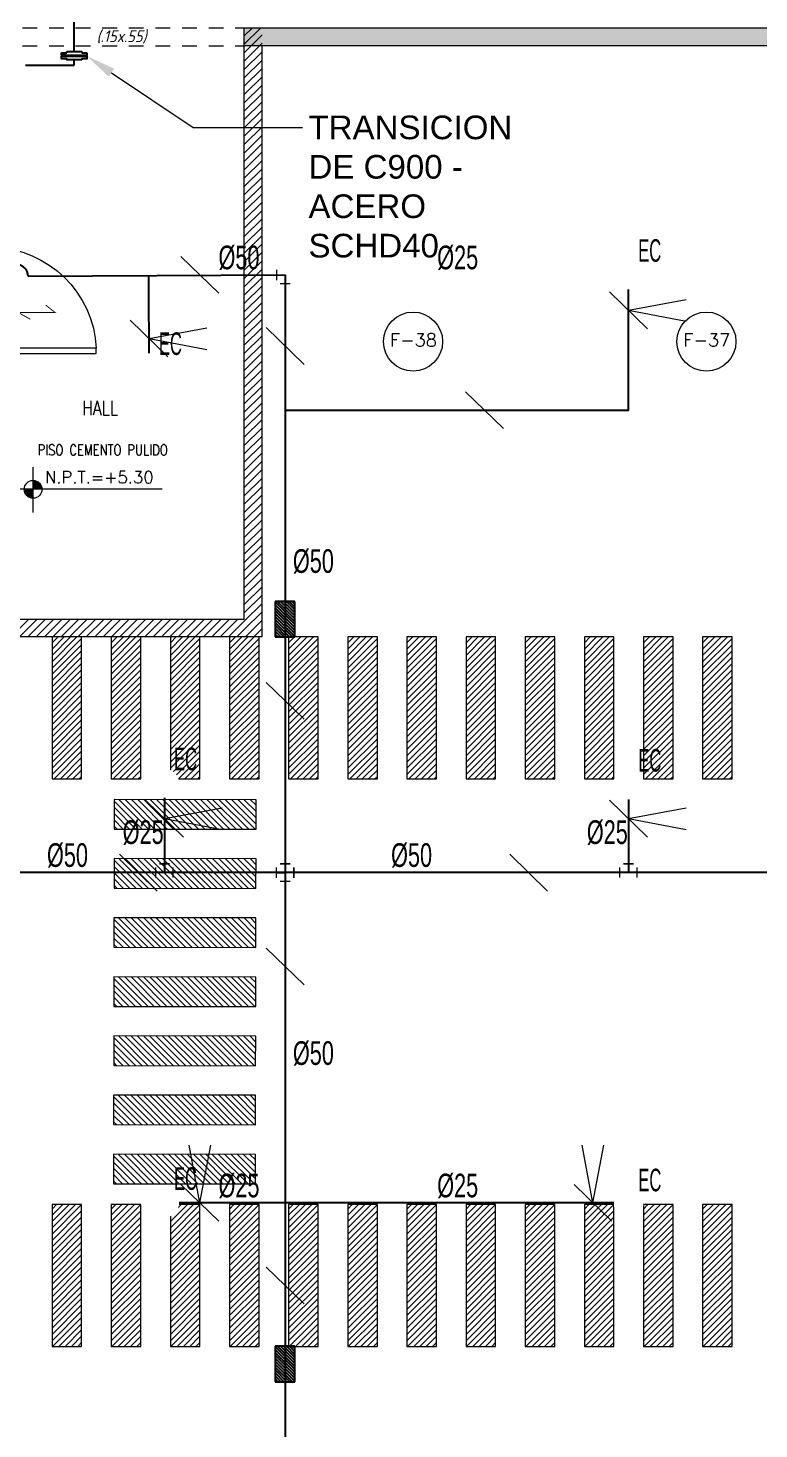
# Model space of a CAD drawing. Header units: millimetres. Extents: x 2085 to 2829, y 1352 to 1631.
# Drawn here: x 2164.44 to 2170.62, y 1447.39 to 1459.24 of the extents above; entities that cross this region are included whole.
import ezdxf
from ezdxf import colors
from ezdxf.entities.mleader import LeaderData, LeaderLine
from ezdxf.enums import TextEntityAlignment as Align
from ezdxf.math import Vec2, Vec3

# ---------------------------------------------------------------- set-up
doc = ezdxf.new("R2010")
doc.units = ezdxf.units.MM
doc.set_wipeout_variables(frame=1)
for name, pattern in [('DASHED2', [0.375, 0.25, -0.125]), ('HIDDEN', [0.375, 0.25, -0.125]), ('HIDDEN2', [0.1875, 0.125, -0.0625])]:
    doc.linetypes.add(name, pattern=pattern)
doc.layers.get('0').update_dxf_attribs({"color": 251, "lineweight": 9})
for name, color, linetype, lineweight in [('000 SOS 911 - ACCESORIOS ACI', 3, 'Continuous', 20), ('000 SOS 911 ACCESORIOS', 3, 'Continuous', 20), ('000 SOS 911 ROCIADORES', 5, 'Continuous', 25), ('000 SOS 911 SOPORTES ACI', 3, 'Continuous', 25), ('000 SOS 911 TEXTOS ACI', 7, 'Continuous', 9), ('000 SOS 911 TUB. ENTERRADA  ACI', 5, 'DASHED2', 25), ('000 SOS 911 TUBERIA ACI', 3, 'Continuous', 25), ('00_TEXTO_G3S', 7, 'Continuous', 9), ('A-ESTRUCTURA-HATCH', 251, 'Continuous', 13), ('A-ESTRUCTURA-PLACAS', 251, 'Continuous', 13), ('A-ESTRUCTURA-VIGAS', 251, 'HIDDEN2', 13), ('A-MUROS', 251, 'Continuous', 9), ('A-NIVELES-NPT', 251, 'Continuous', 9), ('A-NUMERO ESTAC', 251, 'Continuous', 13), ('A-PUERTAS', 251, 'Continuous', 9), ('A-TEXTO-ACABADO PISO', 251, 'Continuous', 13), ('A-TEXTO-AMBIENTES', 251, 'Continuous', 9), ('A-TEXTO-INDICACIONES', 251, 'Continuous', 13), ('CIRCULACION PEATONAL', 251, 'Continuous', 13), ('MURO CF 120', 251, 'Continuous', 13)]:
    doc.layers.add(name, color=color, linetype=linetype, lineweight=lineweight)
doc.layers.add('A_50_Vigas Chata', color=251, linetype='HIDDEN', lineweight=13, plot=False)
doc.styles.add('APPIA -TEXTOS-GENERALES', font='isocp.shx', dxfattribs={"oblique": 15})
doc.styles.add('PIPE', font='ARIALN.TTF', dxfattribs={"width": 0.8})
doc.styles.add('R80', font='romans.shx', dxfattribs={"width": 0.8, "oblique": 15, "height": 0.1})
doc.styles.add('ROMANS', font='romans.shx', dxfattribs={"width": 0.8})
doc.styles.get("Standard").update_dxf_attribs({"font": 'arial.ttf'})
pattern_1 = [(45, (2166.415836, 1454.087505), (-0.03535534, 0.03535534), [])]

# ---------------------------------------------------------------- blocks, each defined once
blk = doc.blocks.new('002')
at = {"layer": '000 SOS 911 ROCIADORES', "color": 5, "style": 'PIPE', "width": 0.641273}
blk.add_text('EC', height=0.14693, dxfattribs=at).set_placement((2884.5692, 1470.2615, 0), (2884.7191, 1470.2615, 0), align=Align.FIT)
blk.add_wipeout([(2884.6014, 1470.1768), (2884.6013, 1470.178), (2884.6013, 1470.1792), (2884.6013, 1470.1804), (2884.6012, 1470.1816), (2884.6012, 1470.1828), (2884.6011, 1470.184), (2884.601, 1470.1852), (2884.6009, 1470.1864), (2884.6007, 1470.1876), (2884.6006, 1470.1888), (2884.6004, 1470.19), (2884.6003, 1470.1911), (2884.6001, 1470.1923), (2884.5999, 1470.1935), (2884.5997, 1470.1947), (2884.5994, 1470.1959), (2884.5992, 1470.197), (2884.5989, 1470.1982), (2884.5987, 1470.1994), (2884.5984, 1470.2005), (2884.5981, 1470.2017), (2884.5977, 1470.2028), (2884.5974, 1470.204), (2884.5971, 1470.2051), (2884.5967, 1470.2063), (2884.5963, 1470.2074), (2884.5959, 1470.2085), (2884.5955, 1470.2097), (2884.5951, 1470.2108), (2884.5947, 1470.2119), (2884.5942, 1470.213), (2884.5938, 1470.2141), (2884.5933, 1470.2152), (2884.5928, 1470.2163), (2884.5923, 1470.2174), (2884.5918, 1470.2185), (2884.5912, 1470.2195), (2884.5907, 1470.2206), (2884.5901, 1470.2217), (2884.5896, 1470.2227), (2884.589, 1470.2238), (2884.5884, 1470.2248), (2884.5878, 1470.2258), (2884.5872, 1470.2269), (2884.5865, 1470.2279), (2884.5859, 1470.2289), (2884.5852, 1470.2299), (2884.5845, 1470.2309), (2884.5839, 1470.2318), (2884.5832, 1470.2328), (2884.5825, 1470.2338), (2884.5817, 1470.2347), (2884.581, 1470.2357), (2884.5803, 1470.2366), (2884.5795, 1470.2375), (2884.5787, 1470.2385), (2884.5779, 1470.2394), (2884.5772, 1470.2403), (2884.5764, 1470.2412), (2884.5755, 1470.242), (2884.5747, 1470.2429), (2884.5739, 1470.2438), (2884.573, 1470.2446), (2884.5722, 1470.2454), (2884.5713, 1470.2463), (2884.5704, 1470.2471), (2884.5695, 1470.2479), (2884.5686, 1470.2487), (2884.5677, 1470.2495), (2884.5668, 1470.2502), (2884.5659, 1470.251), (2884.565, 1470.2517), (2884.564, 1470.2525), (2884.5631, 1470.2532), (2884.5621, 1470.2539), (2884.5611, 1470.2546), (2884.5601, 1470.2553), (2884.5591, 1470.2559), (2884.5581, 1470.2566), (2884.5571, 1470.2573), (2884.5561, 1470.2579), (2884.5551, 1470.2585), (2884.5541, 1470.2591), (2884.553, 1470.2597), (2884.552, 1470.2603), (2884.5509, 1470.2609), (2884.5499, 1470.2614), (2884.5488, 1470.262), (2884.5477, 1470.2625), (2884.5467, 1470.263), (2884.5456, 1470.2635), (2884.5445, 1470.264), (2884.5434, 1470.2645), (2884.5423, 1470.2649), (2884.5412, 1470.2654), (2884.5401, 1470.2658), (2884.5389, 1470.2662), (2884.5378, 1470.2667), (2884.5367, 1470.267), (2884.5355, 1470.2674), (2884.5344, 1470.2678), (2884.5333, 1470.2681), (2884.5321, 1470.2685), (2884.5309, 1470.2688), (2884.5298, 1470.2691), (2884.5286, 1470.2694), (2884.5275, 1470.2697), (2884.5263, 1470.2699), (2884.5251, 1470.2702), (2884.524, 1470.2704), (2884.5228, 1470.2706), (2884.5216, 1470.2708), (2884.5204, 1470.271), (2884.5192, 1470.2712), (2884.518, 1470.2713), (2884.5169, 1470.2715), (2884.5157, 1470.2716), (2884.5145, 1470.2717), (2884.5133, 1470.2718), (2884.5121, 1470.2719), (2884.5109, 1470.272), (2884.5097, 1470.272), (2884.5085, 1470.2721), (2884.5073, 1470.2721), (2884.5061, 1470.2721), (2884.5049, 1470.2721), (2884.5037, 1470.2721), (2884.5025, 1470.272), (2884.5013, 1470.272), (2884.5001, 1470.2719), (2884.4989, 1470.2718), (2884.4977, 1470.2717), (2884.4965, 1470.2716), (2884.4954, 1470.2715), (2884.4942, 1470.2713), (2884.493, 1470.2712), (2884.4918, 1470.271), (2884.4906, 1470.2708), (2884.4894, 1470.2706), (2884.4883, 1470.2704), (2884.4871, 1470.2702), (2884.4859, 1470.2699), (2884.4847, 1470.2697), (2884.4836, 1470.2694), (2884.4824, 1470.2691), (2884.4813, 1470.2688), (2884.4801, 1470.2685), (2884.479, 1470.2681), (2884.4778, 1470.2678), (2884.4767, 1470.2674), (2884.4755, 1470.267), (2884.4744, 1470.2667), (2884.4733, 1470.2662), (2884.4722, 1470.2658), (2884.471, 1470.2654), (2884.4699, 1470.2649), (2884.4688, 1470.2645), (2884.4677, 1470.264), (2884.4666, 1470.2635), (2884.4655, 1470.263), (2884.4645, 1470.2625), (2884.4634, 1470.262), (2884.4623, 1470.2614), (2884.4613, 1470.2609), (2884.4602, 1470.2603), (2884.4592, 1470.2597), (2884.4581, 1470.2591), (2884.4571, 1470.2585), (2884.4561, 1470.2579), (2884.4551, 1470.2573), (2884.4541, 1470.2566), (2884.4531, 1470.2559), (2884.4521, 1470.2553), (2884.4511, 1470.2546), (2884.4501, 1470.2539), (2884.4492, 1470.2532), (2884.4482, 1470.2525), (2884.4473, 1470.2517), (2884.4463, 1470.251), (2884.4454, 1470.2502), (2884.4445, 1470.2495), (2884.4436, 1470.2487), (2884.4427, 1470.2479), (2884.4418, 1470.2471), (2884.4409, 1470.2463), (2884.44, 1470.2454), (2884.4392, 1470.2446), (2884.4383, 1470.2438), (2884.4375, 1470.2429), (2884.4367, 1470.242), (2884.4359, 1470.2412), (2884.4351, 1470.2403), (2884.4343, 1470.2394), (2884.4335, 1470.2385), (2884.4327, 1470.2375), (2884.432, 1470.2366), (2884.4312, 1470.2357), (2884.4305, 1470.2347), (2884.4298, 1470.2338), (2884.429, 1470.2328), (2884.4283, 1470.2318), (2884.4277, 1470.2309), (2884.427, 1470.2299), (2884.4263, 1470.2289), (2884.4257, 1470.2279), (2884.425, 1470.2269), (2884.4244, 1470.2258), (2884.4238, 1470.2248), (2884.4232, 1470.2238), (2884.4226, 1470.2227), (2884.4221, 1470.2217), (2884.4215, 1470.2206), (2884.421, 1470.2195), (2884.4204, 1470.2185), (2884.4199, 1470.2174), (2884.4194, 1470.2163), (2884.4189, 1470.2152), (2884.4185, 1470.2141), (2884.418, 1470.213), (2884.4175, 1470.2119), (2884.4171, 1470.2108), (2884.4167, 1470.2097), (2884.4163, 1470.2085), (2884.4159, 1470.2074), (2884.4155, 1470.2063), (2884.4152, 1470.2051), (2884.4148, 1470.204), (2884.4145, 1470.2028), (2884.4142, 1470.2017), (2884.4138, 1470.2005), (2884.4136, 1470.1994), (2884.4133, 1470.1982), (2884.413, 1470.197), (2884.4128, 1470.1959), (2884.4125, 1470.1947), (2884.4123, 1470.1935), (2884.4121, 1470.1923), (2884.4119, 1470.1911), (2884.4118, 1470.19), (2884.4116, 1470.1888), (2884.4115, 1470.1876), (2884.4113, 1470.1864), (2884.4112, 1470.1852), (2884.4111, 1470.184), (2884.411, 1470.1828), (2884.411, 1470.1816), (2884.4109, 1470.1804), (2884.4109, 1470.1792), (2884.4109, 1470.178), (2884.4109, 1470.1768), (2884.4109, 1470.1756), (2884.4109, 1470.1744), (2884.4109, 1470.1732), (2884.411, 1470.172), (2884.411, 1470.1709), (2884.4111, 1470.1697), (2884.4112, 1470.1685), (2884.4113, 1470.1673), (2884.4115, 1470.1661), (2884.4116, 1470.1649), (2884.4118, 1470.1637), (2884.4119, 1470.1625), (2884.4121, 1470.1613), (2884.4123, 1470.1602), (2884.4125, 1470.159), (2884.4128, 1470.1578), (2884.413, 1470.1566), (2884.4133, 1470.1555), (2884.4136, 1470.1543), (2884.4138, 1470.1531), (2884.4142, 1470.152), (2884.4145, 1470.1508), (2884.4148, 1470.1497), (2884.4152, 1470.1485), (2884.4155, 1470.1474), (2884.4159, 1470.1463), (2884.4163, 1470.1451), (2884.4167, 1470.144), (2884.4171, 1470.1429), (2884.4175, 1470.1418), (2884.418, 1470.1407), (2884.4185, 1470.1396), (2884.4189, 1470.1385), (2884.4194, 1470.1374), (2884.4199, 1470.1363), (2884.4204, 1470.1352), (2884.421, 1470.1341), (2884.4215, 1470.1331), (2884.4221, 1470.132), (2884.4226, 1470.1309), (2884.4232, 1470.1299), (2884.4238, 1470.1289), (2884.4244, 1470.1278), (2884.425, 1470.1268), (2884.4257, 1470.1258), (2884.4263, 1470.1248), (2884.427, 1470.1238), (2884.4277, 1470.1228), (2884.4283, 1470.1218), (2884.429, 1470.1208), (2884.4298, 1470.1199), (2884.4305, 1470.1189), (2884.4312, 1470.118), (2884.432, 1470.117), (2884.4327, 1470.1161), (2884.4335, 1470.1152), (2884.4343, 1470.1143), (2884.4351, 1470.1134), (2884.4359, 1470.1125), (2884.4367, 1470.1116), (2884.4375, 1470.1108), (2884.4383, 1470.1099), (2884.4392, 1470.1091), (2884.44, 1470.1082), (2884.4409, 1470.1074), (2884.4418, 1470.1066), (2884.4427, 1470.1058), (2884.4436, 1470.105), (2884.4445, 1470.1042), (2884.4454, 1470.1034), (2884.4463, 1470.1027), (2884.4473, 1470.1019), (2884.4482, 1470.1012), (2884.4492, 1470.1005), (2884.4501, 1470.0998), (2884.4511, 1470.0991), (2884.4521, 1470.0984), (2884.4531, 1470.0977), (2884.4541, 1470.0971), (2884.4551, 1470.0964), (2884.4561, 1470.0958), (2884.4571, 1470.0952), (2884.4581, 1470.0945), (2884.4592, 1470.0939), (2884.4602, 1470.0934), (2884.4613, 1470.0928), (2884.4623, 1470.0922), (2884.4634, 1470.0917), (2884.4645, 1470.0912), (2884.4655, 1470.0906), (2884.4666, 1470.0901), (2884.4677, 1470.0897), (2884.4688, 1470.0892), (2884.4699, 1470.0887), (2884.471, 1470.0883), (2884.4722, 1470.0878), (2884.4733, 1470.0874), (2884.4744, 1470.087), (2884.4755, 1470.0866), (2884.4767, 1470.0862), (2884.4778, 1470.0859), (2884.479, 1470.0855), (2884.4801, 1470.0852), (2884.4813, 1470.0849), (2884.4824, 1470.0846), (2884.4836, 1470.0843), (2884.4847, 1470.084), (2884.4859, 1470.0837), (2884.4871, 1470.0835), (2884.4883, 1470.0833), (2884.4894, 1470.0831), (2884.4906, 1470.0829), (2884.4918, 1470.0827), (2884.493, 1470.0825), (2884.4942, 1470.0823), (2884.4954, 1470.0822), (2884.4965, 1470.0821), (2884.4977, 1470.082), (2884.4989, 1470.0819), (2884.5001, 1470.0818), (2884.5013, 1470.0817), (2884.5025, 1470.0817), (2884.5037, 1470.0816), (2884.5049, 1470.0816), (2884.5061, 1470.0816), (2884.5073, 1470.0816), (2884.5085, 1470.0816), (2884.5097, 1470.0817), (2884.5109, 1470.0817), (2884.5121, 1470.0818), (2884.5133, 1470.0819), (2884.5145, 1470.082), (2884.5157, 1470.0821), (2884.5169, 1470.0822), (2884.518, 1470.0823), (2884.5192, 1470.0825), (2884.5204, 1470.0827), (2884.5216, 1470.0829), (2884.5228, 1470.0831), (2884.524, 1470.0833), (2884.5251, 1470.0835), (2884.5263, 1470.0837), (2884.5275, 1470.084), (2884.5286, 1470.0843), (2884.5298, 1470.0846), (2884.5309, 1470.0849), (2884.5321, 1470.0852), (2884.5333, 1470.0855), (2884.5344, 1470.0859), (2884.5355, 1470.0862), (2884.5367, 1470.0866), (2884.5378, 1470.087), (2884.5389, 1470.0874), (2884.5401, 1470.0878), (2884.5412, 1470.0883), (2884.5423, 1470.0887), (2884.5434, 1470.0892), (2884.5445, 1470.0897), (2884.5456, 1470.0901), (2884.5467, 1470.0906), (2884.5477, 1470.0912), (2884.5488, 1470.0917), (2884.5499, 1470.0922), (2884.5509, 1470.0928), (2884.552, 1470.0934), (2884.553, 1470.0939), (2884.5541, 1470.0945), (2884.5551, 1470.0952), (2884.5561, 1470.0958), (2884.5571, 1470.0964), (2884.5581, 1470.0971), (2884.5591, 1470.0977), (2884.5601, 1470.0984), (2884.5611, 1470.0991), (2884.5621, 1470.0998), (2884.5631, 1470.1005), (2884.564, 1470.1012), (2884.565, 1470.1019), (2884.5659, 1470.1027), (2884.5668, 1470.1034), (2884.5677, 1470.1042), (2884.5686, 1470.105), (2884.5695, 1470.1058), (2884.5704, 1470.1066), (2884.5713, 1470.1074), (2884.5722, 1470.1082), (2884.573, 1470.1091), (2884.5739, 1470.1099), (2884.5747, 1470.1108), (2884.5755, 1470.1116), (2884.5764, 1470.1125), (2884.5772, 1470.1134), (2884.5779, 1470.1143), (2884.5787, 1470.1152), (2884.5795, 1470.1161), (2884.5803, 1470.117), (2884.581, 1470.118), (2884.5817, 1470.1189), (2884.5825, 1470.1199), (2884.5832, 1470.1208), (2884.5839, 1470.1218), (2884.5845, 1470.1228), (2884.5852, 1470.1238), (2884.5859, 1470.1248), (2884.5865, 1470.1258), (2884.5872, 1470.1268), (2884.5878, 1470.1278), (2884.5884, 1470.1289), (2884.589, 1470.1299), (2884.5896, 1470.1309), (2884.5901, 1470.132), (2884.5907, 1470.1331), (2884.5912, 1470.1341), (2884.5918, 1470.1352), (2884.5923, 1470.1363), (2884.5928, 1470.1374), (2884.5933, 1470.1385), (2884.5938, 1470.1396), (2884.5942, 1470.1407), (2884.5947, 1470.1418), (2884.5951, 1470.1429), (2884.5955, 1470.144), (2884.5959, 1470.1451), (2884.5963, 1470.1463), (2884.5967, 1470.1474), (2884.5971, 1470.1485), (2884.5974, 1470.1497), (2884.5977, 1470.1508), (2884.5981, 1470.152), (2884.5984, 1470.1531), (2884.5987, 1470.1543), (2884.5989, 1470.1555), (2884.5992, 1470.1566), (2884.5994, 1470.1578), (2884.5997, 1470.159), (2884.5999, 1470.1602), (2884.6001, 1470.1613), (2884.6003, 1470.1625), (2884.6004, 1470.1637), (2884.6006, 1470.1649), (2884.6007, 1470.1661), (2884.6009, 1470.1673), (2884.601, 1470.1685), (2884.6011, 1470.1697), (2884.6012, 1470.1709), (2884.6012, 1470.172), (2884.6013, 1470.1732), (2884.6013, 1470.1744), (2884.6013, 1470.1756)]).translate(0, 0, 0).dxf.layer = '000 SOS 911 ROCIADORES'
blk = doc.blocks.new('003')
at = {"layer": '000 SOS 911 ROCIADORES', "xscale": 1.3, "yscale": 1.3, "zscale": 1.3}
blk.add_blockref('002', (-841.839, -416.766, 0), dxfattribs=at)
blk = doc.blocks.new('PASE EN VIGA')
at = {"layer": '000 SOS 911 TUB. ENTERRADA  ACI'}
h = blk.add_hatch(dxfattribs=at)
h.set_pattern_fill('ANSI31', color=6, scale=0.0046)
h.paths.add_polyline_path([(2188.7825, 1180.5702), (2188.7825, 1180.7102), (2188.5325, 1180.7102), (2188.5325, 1180.5702)])
at = {"layer": '000 SOS 911 TUB. ENTERRADA  ACI', "color": 6, "linetype": 'ByBlock'}
blk.add_lwpolyline([(2188.5325, 1180.5702), (2188.7825, 1180.5702), (2188.7825, 1180.7102), (2188.5325, 1180.7102)], close=True, dxfattribs=at)
blk = doc.blocks.new('007')
at = {"layer": '000 SOS 911 - ACCESORIOS ACI'}
for q in [(26830.838, -4054.765, 0), (26831.022, -4054.765, 0)]:
    blk.add_line((26830.93, -4055.252, 0), q, dxfattribs=at)
blk = doc.blocks.new('ACCS.ELBOW.90')
at = {"layer": '000 SOS 911 - ACCESORIOS ACI', "color": 100}
for p, q in [((0.098, 0.168), (-0.098, 0.168)), ((0.168, -0.098), (0.168, 0.098))]:
    blk.add_line(p, q, dxfattribs=at)
at = {"layer": '000 SOS 911 - ACCESORIOS ACI', "color": 9}
for p in [(0, 0.168), (0.168, 0)]:
    blk.add_line(p, (0, 0), dxfattribs=at)
blk = doc.blocks.new('Soporte Longitudinal')
at = {"layer": '000 SOS 911 SOPORTES ACI', "const_width": 0.02}
blk.add_lwpolyline([(-0.14, -0.149), (-0.405, 0), (0.405, 0), (0.197, 0.164)], dxfattribs=at)
blk = doc.blocks.new('EST P2')
at = {"layer": 'A-ESTRUCTURA-HATCH'}
h = blk.add_hatch(color=256, dxfattribs=at)
h.dxf.hatch_style = 1
h.paths.add_polyline_path([(-19.425, 5.95), (-23.374, 5.95), (-23.374, 5), (-25.49, 5), (-25.49, 4.85), (-23.224, 4.85), (-23.224, 5.75), (-19.575, 5.75), (-19.575, 4.85), (-18.03, 4.85), (-18.03, 5), (-19.425, 5)])
h.paths.add_polyline_path([(-25.54, 5), (-32.4, 5), (-32.4, 4.85), (-25.54, 4.85)])
h.paths.add_polyline_path([(-32.45, 5), (-39.91, 5), (-39.91, 4.85), (-32.45, 4.85)])
h.paths.add_polyline_path([(-39.96, 5), (-44.735, 5), (-44.735, 4.85), (-39.96, 4.85)])
h.paths.add_polyline_path([(-44.785, 5.05), (-45.035, 5.05), (-45.035, 0.15), (-47.24, 0.15), (-47.24, -0.15), (-44.785, -0.15)])
h.paths.add_polyline_path([(-46.99, -0.2), (-47.24, -0.2), (-47.24, -6.1), (-46.99, -6.1)])
h.paths.add_polyline_path([(-46.99, -6.15), (-47.24, -6.15), (-47.24, -11.4), (-46.99, -11.4)])
h.paths.add_polyline_path([(-39.96, -11.15), (-46.94, -11.15), (-46.94, -11.3), (-39.96, -11.3)])
h.paths.add_polyline_path([(-32.45, -11.15), (-39.91, -11.15), (-39.91, -11.3), (-32.45, -11.3)])
h.paths.add_polyline_path([(-25.54, -11.15), (-32.4, -11.15), (-32.4, -11.3), (-25.54, -11.3)])
h.paths.add_polyline_path([(-18.03, -11.15), (-25.49, -11.15), (-25.49, -11.3), (-18.03, -11.3)])
h.paths.add_polyline_path([(-11.12, -11.15), (-17.98, -11.15), (-17.98, -11.3), (-11.12, -11.3)])
h.paths.add_polyline_path([(-3.61, -11.15), (-11.07, -11.15), (-11.07, -11.3), (-3.61, -11.3)])
h.paths.add_polyline_path([(3.6, -11.15), (-3.56, -11.15), (-3.56, -11.3), (3.6, -11.3)])
h.paths.add_polyline_path([(12.2, -11.15), (3.65, -11.15), (3.65, -11.3), (12.2, -11.3)])
h.paths.add_polyline_path([(18.02, -11.15), (12.25, -11.15), (12.25, -11.3), (18.02, -11.3)])
h.paths.add_polyline_path([(23.02, -11.15), (18.07, -11.15), (18.07, -11.3), (23.02, -11.3)])
h.paths.add_polyline_path([(30.23, -11.15), (23.07, -11.15), (23.07, -11.3), (30.23, -11.3)])
h.paths.add_polyline_path([(35.53, -11.15), (30.28, -11.15), (30.28, -11.3), (35.53, -11.3)])
h.paths.add_polyline_path([(43.04, -11.15), (35.58, -11.15), (35.58, -11.3), (43.04, -11.3)])
h.paths.add_polyline_path([(49.95, -11.15), (43.09, -11.15), (43.09, -11.3), (49.95, -11.3)])
h.paths.add_polyline_path([(57.46, -11.15), (50, -11.15), (50, -11.3), (57.46, -11.3)])
h.paths.add_polyline_path([(64.37, -11.15), (57.51, -11.15), (57.51, -11.3), (64.37, -11.3)])
h.paths.add_polyline_path([(71.88, -11.15), (64.42, -11.15), (64.42, -11.3), (71.88, -11.3)])
h.paths.add_polyline_path([(59.801, -0.15), (60.001, -0.15, -0.616916), (65.272, 2.496), (65.272, -0.15), (65.422, -0.15), (65.422, 2.378, -0.221665), (66.601, -0.15), (66.801, -0.15, 0.99999)], flags=0)
h.paths.add_polyline_path([(72.801, -0.15), (73.001, -0.15, 1), (53.601, -0.15), (53.801, -0.15, -1)])
h.paths.add_polyline_path([(53.376, 5), (51.865, 5), (51.865, 4.85), (53.376, 4.85)])
h.paths.add_polyline_path([(51.865, 5), (47.915, 5), (47.915, -0.15), (50.25, -0.15), (50.25, 0), (48.065, 0), (48.065, 2.05), (50.015, 2.05), (50.015, 2.2), (48.065, 2.2), (48.065, 4.85), (51.715, 4.85), (51.715, 1.9), (51.865, 1.9), (51.865, 4.85), (51.865, 4.85)])
h.paths.add_polyline_path([(47.865, 5), (43.09, 5), (43.09, 4.85), (47.865, 4.85)])
h.paths.add_polyline_path([(43.04, 5), (35.58, 5), (35.58, 4.85), (43.04, 4.85)])
h.paths.add_polyline_path([(32.726, 5.95), (28.776, 5.95), (28.776, 5), (23.07, 5), (23.07, 4.85), (28.926, 4.85), (28.926, 5.75), (32.576, 5.75), (32.576, 4.85), (35.53, 4.85), (35.53, 5), (32.726, 5)])
h.paths.add_polyline_path([(23.02, 5), (18.07, 5), (18.07, 4.85), (23.02, 4.85)])
h.paths.add_polyline_path([(18.02, 5), (12.25, 5), (12.25, 4.85), (18.02, 4.85)])
h.paths.add_polyline_path([(12.2, 5), (5.876, 5), (5.876, 4.85), (12.2, 4.85)])
h.paths.add_polyline_path([(3.775, 5), (-3.56, 5), (-3.56, 4.85), (-0.175, 4.85), (-0.175, -0.151), (1.925, -0.151), (1.925, 0), (-0.025, 0), (-0.025, 2.05), (3.775, 2.05), (3.775, 2.2), (-0.025, 2.2), (-0.025, 4.85), (3.625, 4.85), (3.625, 3.2), (3.775, 3.2)])
h.paths.add_polyline_path([(-3.61, 5), (-11.07, 5), (-11.07, 4.85), (-3.61, 4.85)])
h.paths.add_polyline_path([(-11.12, 5), (-17.98, 5), (-17.98, 4.85), (-11.12, 4.85)])
at = {"layer": 'A-ESTRUCTURA-PLACAS'}
blk.add_lwpolyline([(12.2, 4.85), (5.876, 4.85), (5.876, 5), (12.2, 5)], close=True, dxfattribs=at)
at = {"layer": 'A-ESTRUCTURA-VIGAS'}
for points in [[(3.775, 5), (5.876, 5)], [(3.775, 4.85), (5.876, 4.85)]]:
    blk.add_lwpolyline(points, dxfattribs=at)
at = {"layer": 'A_50_Vigas Chata', "insert": (4.838, 4.925), "char_height": 0.1, "attachment_point": 5, "style": 'APPIA -TEXTOS-GENERALES'}
blk.add_mtext('(.15x.55)', dxfattribs=at)
blk = doc.blocks.new('*U112')
at = {"layer": 'CIRCULACION PEATONAL'}
h = blk.add_hatch(dxfattribs=at)
h.set_pattern_fill('ANSI31', color=256, scale=0.3)
h.set_pattern_definition([(45, (60.250368, 0), (-0.0265165, 0.0265165), [])])
h.paths.add_polyline_path([(60.547, 0.228), (60.297, 0.228), (60.297, -0.972), (60.547, -0.972)])
h = blk.add_hatch(dxfattribs=at)
h.set_pattern_fill('ANSI31', color=256, scale=0.3)
h.set_pattern_definition([(45, (60.750368, 0), (-0.0265165, 0.0265165), [])])
h.paths.add_polyline_path([(61.047, 0.228), (60.797, 0.228), (60.797, -0.972), (61.047, -0.972)])
h = blk.add_hatch(dxfattribs=at)
h.set_pattern_fill('ANSI31', color=256, scale=0.3)
h.set_pattern_definition([(45, (61.250368, 0), (-0.0265165, 0.0265165), [])])
h.paths.add_polyline_path([(61.547, 0.228), (61.297, 0.228), (61.297, -0.972), (61.547, -0.972)])
h = blk.add_hatch(dxfattribs=at)
h.set_pattern_fill('ANSI31', color=256, scale=0.3)
h.set_pattern_definition([(45, (61.750368, 0), (-0.0265165, 0.0265165), [])])
h.paths.add_polyline_path([(62.047, 0.228), (61.797, 0.228), (61.797, -0.972), (62.047, -0.972)])
h = blk.add_hatch(dxfattribs=at)
h.set_pattern_fill('ANSI31', color=256, scale=0.3)
h.set_pattern_definition([(45, (62.250368, 0), (-0.0265165, 0.0265165), [])])
h.paths.add_polyline_path([(62.547, 0.228), (62.297, 0.228), (62.297, -0.972), (62.547, -0.972)])
h = blk.add_hatch(dxfattribs=at)
h.set_pattern_fill('ANSI31', color=256, scale=0.3)
h.set_pattern_definition([(45, (62.750368, 0), (-0.0265165, 0.0265165), [])])
h.paths.add_polyline_path([(63.047, 0.228), (62.797, 0.228), (62.797, -0.972), (63.047, -0.972)])
h = blk.add_hatch(dxfattribs=at)
h.set_pattern_fill('ANSI31', color=256, scale=0.3)
h.set_pattern_definition([(45, (63.250368, 0), (-0.0265165, 0.0265165), [])])
h.paths.add_polyline_path([(63.547, 0.228), (63.297, 0.228), (63.297, -0.972), (63.547, -0.972)])
h = blk.add_hatch(dxfattribs=at)
h.set_pattern_fill('ANSI31', color=256, scale=0.3)
h.set_pattern_definition([(45, (63.750368, 0), (-0.0265165, 0.0265165), [])])
h.paths.add_polyline_path([(64.047, 0.228), (63.797, 0.228), (63.797, -0.972), (64.047, -0.972)])
h = blk.add_hatch(dxfattribs=at)
h.set_pattern_fill('ANSI31', color=256, scale=0.3)
h.set_pattern_definition([(45, (64.250368, 0), (-0.0265165, 0.0265165), [])])
h.paths.add_polyline_path([(64.547, 0.228), (64.297, 0.228), (64.297, -0.972), (64.547, -0.972)])
h = blk.add_hatch(dxfattribs=at)
h.set_pattern_fill('ANSI31', color=256, scale=0.3)
h.set_pattern_definition([(45, (64.750368, 0), (-0.0265165, 0.0265165), [])])
h.paths.add_polyline_path([(65.047, 0.228), (64.797, 0.228), (64.797, -0.972), (65.047, -0.972)])
h = blk.add_hatch(dxfattribs=at)
h.set_pattern_fill('ANSI31', color=256, scale=0.3)
h.set_pattern_definition([(45, (65.250368, 0), (-0.0265165, 0.0265165), [])])
h.paths.add_polyline_path([(65.547, 0.228), (65.297, 0.228), (65.297, -0.972), (65.547, -0.972)])
h = blk.add_hatch(dxfattribs=at)
h.set_pattern_fill('ANSI31', color=256, scale=0.3)
h.set_pattern_definition([(45, (65.750368, 0), (-0.0265165, 0.0265165), [])])
h.paths.add_polyline_path([(66.047, 0.228), (65.797, 0.228), (65.797, -0.972), (66.047, -0.972)])
for points in [[(60.297, -0.972), (60.547, -0.972), (60.547, 0.228), (60.297, 0.228)], [(60.797, -0.972), (61.047, -0.972), (61.047, 0.228), (60.797, 0.228)], [(61.297, -0.972), (61.547, -0.972), (61.547, 0.228), (61.297, 0.228)], [(61.797, -0.972), (62.047, -0.972), (62.047, 0.228), (61.797, 0.228)], [(62.297, -0.972), (62.547, -0.972), (62.547, 0.228), (62.297, 0.228)], [(62.797, -0.972), (63.047, -0.972), (63.047, 0.228), (62.797, 0.228)], [(63.297, -0.972), (63.547, -0.972), (63.547, 0.228), (63.297, 0.228)], [(63.797, -0.972), (64.047, -0.972), (64.047, 0.228), (63.797, 0.228)], [(64.297, -0.972), (64.547, -0.972), (64.547, 0.228), (64.297, 0.228)], [(64.797, -0.972), (65.047, -0.972), (65.047, 0.228), (64.797, 0.228)], [(65.297, -0.972), (65.547, -0.972), (65.547, 0.228), (65.297, 0.228)], [(65.797, -0.972), (66.047, -0.972), (66.047, 0.228), (65.797, 0.228)]]:
    blk.add_lwpolyline(points, close=True, dxfattribs=at)
blk = doc.blocks.new('*U110')
at = {"layer": 'CIRCULACION PEATONAL'}
h = blk.add_hatch(dxfattribs=at)
h.set_pattern_fill('ANSI31', color=256, scale=0.3)
h.set_pattern_definition([(45, (51.250368, 0), (-0.0265165, 0.0265165), [])])
h.paths.add_polyline_path([(51.547, 0.228), (51.297, 0.228), (51.297, -0.972), (51.547, -0.972)])
h = blk.add_hatch(dxfattribs=at)
h.set_pattern_fill('ANSI31', color=256, scale=0.3)
h.set_pattern_definition([(45, (51.750368, 0), (-0.0265165, 0.0265165), [])])
h.paths.add_polyline_path([(52.047, 0.228), (51.797, 0.228), (51.797, -0.972), (52.047, -0.972)])
h = blk.add_hatch(dxfattribs=at)
h.set_pattern_fill('ANSI31', color=256, scale=0.3)
h.set_pattern_definition([(45, (52.250368, 0), (-0.0265165, 0.0265165), [])])
h.paths.add_polyline_path([(52.547, 0.228), (52.297, 0.228), (52.297, -0.972), (52.547, -0.972)])
h = blk.add_hatch(dxfattribs=at)
h.set_pattern_fill('ANSI31', color=256, scale=0.3)
h.set_pattern_definition([(45, (52.750368, 0), (-0.0265165, 0.0265165), [])])
h.paths.add_polyline_path([(53.047, 0.228), (52.797, 0.228), (52.797, -0.972), (53.047, -0.972)])
h = blk.add_hatch(dxfattribs=at)
h.set_pattern_fill('ANSI31', color=256, scale=0.3)
h.set_pattern_definition([(45, (53.250368, 0), (-0.0265165, 0.0265165), [])])
h.paths.add_polyline_path([(53.547, 0.228), (53.297, 0.228), (53.297, -0.972), (53.547, -0.972)])
h = blk.add_hatch(dxfattribs=at)
h.set_pattern_fill('ANSI31', color=256, scale=0.3)
h.set_pattern_definition([(45, (53.750368, 0), (-0.0265165, 0.0265165), [])])
h.paths.add_polyline_path([(54.047, 0.228), (53.797, 0.228), (53.797, -0.972), (54.047, -0.972)])
h = blk.add_hatch(dxfattribs=at)
h.set_pattern_fill('ANSI31', color=256, scale=0.3)
h.set_pattern_definition([(45, (54.250368, 0), (-0.0265165, 0.0265165), [])])
h.paths.add_polyline_path([(54.547, 0.228), (54.297, 0.228), (54.297, -0.972), (54.547, -0.972)])
h = blk.add_hatch(dxfattribs=at)
h.set_pattern_fill('ANSI31', color=256, scale=0.3)
h.set_pattern_definition([(45, (54.750368, 0), (-0.0265165, 0.0265165), [])])
h.paths.add_polyline_path([(55.047, 0.228), (54.797, 0.228), (54.797, -0.972), (55.047, -0.972)])
h = blk.add_hatch(dxfattribs=at)
h.set_pattern_fill('ANSI31', color=256, scale=0.3)
h.set_pattern_definition([(45, (55.250368, 0), (-0.0265165, 0.0265165), [])])
h.paths.add_polyline_path([(55.547, 0.228), (55.297, 0.228), (55.297, -0.972), (55.547, -0.972)])
h = blk.add_hatch(dxfattribs=at)
h.set_pattern_fill('ANSI31', color=256, scale=0.3)
h.set_pattern_definition([(45, (55.750368, 0), (-0.0265165, 0.0265165), [])])
h.paths.add_polyline_path([(56.047, 0.228), (55.797, 0.228), (55.797, -0.972), (56.047, -0.972)])
h = blk.add_hatch(dxfattribs=at)
h.set_pattern_fill('ANSI31', color=256, scale=0.3)
h.set_pattern_definition([(45, (56.250368, 0), (-0.0265165, 0.0265165), [])])
h.paths.add_polyline_path([(56.547, 0.228), (56.297, 0.228), (56.297, -0.972), (56.547, -0.972)])
h = blk.add_hatch(dxfattribs=at)
h.set_pattern_fill('ANSI31', color=256, scale=0.3)
h.set_pattern_definition([(45, (56.750368, 0), (-0.0265165, 0.0265165), [])])
h.paths.add_polyline_path([(57.047, 0.228), (56.797, 0.228), (56.797, -0.972), (57.047, -0.972)])
for points in [[(51.297, -0.972), (51.547, -0.972), (51.547, 0.228), (51.297, 0.228)], [(51.797, -0.972), (52.047, -0.972), (52.047, 0.228), (51.797, 0.228)], [(52.297, -0.972), (52.547, -0.972), (52.547, 0.228), (52.297, 0.228)], [(52.797, -0.972), (53.047, -0.972), (53.047, 0.228), (52.797, 0.228)], [(53.297, -0.972), (53.547, -0.972), (53.547, 0.228), (53.297, 0.228)], [(53.797, -0.972), (54.047, -0.972), (54.047, 0.228), (53.797, 0.228)], [(54.297, -0.972), (54.547, -0.972), (54.547, 0.228), (54.297, 0.228)], [(54.797, -0.972), (55.047, -0.972), (55.047, 0.228), (54.797, 0.228)], [(55.297, -0.972), (55.547, -0.972), (55.547, 0.228), (55.297, 0.228)], [(55.797, -0.972), (56.047, -0.972), (56.047, 0.228), (55.797, 0.228)], [(56.297, -0.972), (56.547, -0.972), (56.547, 0.228), (56.297, 0.228)], [(56.797, -0.972), (57.047, -0.972), (57.047, 0.228), (56.797, 0.228)]]:
    blk.add_lwpolyline(points, close=True, dxfattribs=at)
blk = doc.blocks.new('*U111')
at = {"layer": 'CIRCULACION PEATONAL'}
h = blk.add_hatch(dxfattribs=at)
h.set_pattern_fill('ANSI31', color=256, scale=0.3)
h.set_pattern_definition([(45, (114.11085, 0), (-0.0265165, 0.0265165), [])])
h.paths.add_polyline_path([(114.408, 0.228), (114.158, 0.228), (114.158, -0.972), (114.408, -0.972)])
h = blk.add_hatch(dxfattribs=at)
h.set_pattern_fill('ANSI31', color=256, scale=0.3)
h.set_pattern_definition([(45, (114.61085, 0), (-0.0265165, 0.0265165), [])])
h.paths.add_polyline_path([(114.908, 0.228), (114.658, 0.228), (114.658, -0.972), (114.908, -0.972)])
h = blk.add_hatch(dxfattribs=at)
h.set_pattern_fill('ANSI31', color=256, scale=0.3)
h.set_pattern_definition([(45, (115.11085, 0), (-0.0265165, 0.0265165), [])])
h.paths.add_polyline_path([(115.408, 0.228), (115.158, 0.228), (115.158, -0.972), (115.408, -0.972)])
h = blk.add_hatch(dxfattribs=at)
h.set_pattern_fill('ANSI31', color=256, scale=0.3)
h.set_pattern_definition([(45, (115.61085, 0), (-0.0265165, 0.0265165), [])])
h.paths.add_polyline_path([(115.908, 0.228), (115.658, 0.228), (115.658, -0.972), (115.908, -0.972)])
h = blk.add_hatch(dxfattribs=at)
h.set_pattern_fill('ANSI31', color=256, scale=0.3)
h.set_pattern_definition([(45, (116.11085, 0), (-0.0265165, 0.0265165), [])])
h.paths.add_polyline_path([(116.408, 0.228), (116.158, 0.228), (116.158, -0.972), (116.408, -0.972)])
h = blk.add_hatch(dxfattribs=at)
h.set_pattern_fill('ANSI31', color=256, scale=0.3)
h.set_pattern_definition([(45, (116.61085, 0), (-0.0265165, 0.0265165), [])])
h.paths.add_polyline_path([(116.908, 0.228), (116.658, 0.228), (116.658, -0.972), (116.908, -0.972)])
h = blk.add_hatch(dxfattribs=at)
h.set_pattern_fill('ANSI31', color=256, scale=0.3)
h.set_pattern_definition([(45, (117.11085, 0), (-0.0265165, 0.0265165), [])])
h.paths.add_polyline_path([(117.408, 0.228), (117.158, 0.228), (117.158, -0.972), (117.408, -0.972)])
for points in [[(114.158, -0.972), (114.408, -0.972), (114.408, 0.228), (114.158, 0.228)], [(114.658, -0.972), (114.908, -0.972), (114.908, 0.228), (114.658, 0.228)], [(115.158, -0.972), (115.408, -0.972), (115.408, 0.228), (115.158, 0.228)], [(115.658, -0.972), (115.908, -0.972), (115.908, 0.228), (115.658, 0.228)], [(116.158, -0.972), (116.408, -0.972), (116.408, 0.228), (116.158, 0.228)], [(116.658, -0.972), (116.908, -0.972), (116.908, 0.228), (116.658, 0.228)], [(117.158, -0.972), (117.408, -0.972), (117.408, 0.228), (117.158, 0.228)]]:
    blk.add_lwpolyline(points, close=True, dxfattribs=at)
blk = doc.blocks.new('A$C5E423DB2')
at = {"layer": 'A-PUERTAS'}
for p, q in [((0.0381, 0.1), (0.0381, 0.8)), ((0.0381, 0.8), (0.0731, 0.8)), ((0.0731, 0.8), (0.0731, 0.1)), ((0.0381, 0.1), (0.0731, 0.1))]:
    blk.add_line(p, q, dxfattribs=at)
at = {"layer": 'A-PUERTAS', "linetype": 'Continuous'}
for p, q in [((0, 0), (0, 0.1)), ((0, 0.1), (0.0281, 0.1)), ((0.0281, 0.0381), (0.0281, 0.1)), ((0.8, 0.1), (0.7719, 0.1)), ((0.7719, 0.0381), (0.7719, 0.1)), ((0.8, 0), (0.8, 0.1)), ((0.0381, 0.0381), (0.0281, 0.0381)), ((0.0381, 0), (0.0381, 0.0381)), ((0.7619, 0), (0.7619, 0.0381)), ((0.7619, 0.0381), (0.7719, 0.0381)), ((0, 0), (0.0381, 0)), ((0.8, 0), (0.7619, 0))]:
    blk.add_line(p, q, dxfattribs=at)
at = {"layer": 'A-PUERTAS', "color": 7, "linetype": 'Continuous'}
blk.add_arc((0.0366, 0.0793), 0.7216, 1.64027, 87.09685, dxfattribs=at)
blk = doc.blocks.new('SIM NIVEL PLANTA')
at = {"linetype": 'Continuous'}
h = blk.add_hatch(dxfattribs=at)
h.set_pattern_fill('_USER', color=256, scale=0.099996, angle=45, style=0, pattern_type=0)
h.set_pattern_definition([(45, (35396.10581, 26516.4892), (-0.0707080889, 0.0707080889), [])])
h.paths.add_polyline_path([(-17.03, 0), (-15.53, 0, 0.409209), (-17.03, 1.47)])
h.paths.add_polyline_path([(-18.53, 0, 0.419236), (-17.03, -1.53), (-17.03, 0)])
for p, q in [((-17.03, -3.97), (-17.03, 3.72)), ((4.81, 0), (-20, 0))]:
    blk.add_line(p, q)
blk.add_circle((-17.03, -0.03), 1.5, dxfattribs=at)
at = {"style": 'R80'}
blk.add_attdef('N.P.T.+0.00', text='', height=2.03, dxfattribs=at).set_placement((-5.83, 2.01), align=Align.MIDDLE_CENTER)
blk = doc.blocks.new('EJE')
at = {"linetype": 'Continuous'}
blk.add_circle((0, 0), 0.5, dxfattribs=at)
at = {"layer": 'A-TEXTO-INDICACIONES', "style": 'ROMANS'}
blk.add_attdef('EJE', text='', height=0.22, rotation=0, dxfattribs=at).set_placement((0.007, 0.028), align=Align.MIDDLE_CENTER)

msp = doc.modelspace()

# ---------------------------------------------------------------- hatches: boundary and pattern name
at = {"layer": 'MURO CF 120'}
h = msp.add_hatch(dxfattribs=at)
h.set_pattern_fill('_USER', color=256, scale=0.05, angle=45, style=0, pattern_type=0)
h.set_pattern_definition(pattern_1)
h.paths.add_polyline_path([(2166.266, 1454.089), (2166.416, 1454.089), (2166.416, 1459.237), (2166.266, 1459.237)])
h = msp.add_hatch(dxfattribs=at)
h.set_pattern_fill('_USER', color=256, scale=0.05, angle=45, style=0, pattern_type=0)
h.set_pattern_definition(pattern_1)
h.paths.add_polyline_path([(2166.266, 1454.237), (2163.315, 1454.237), (2163.315, 1454.087), (2166.266, 1454.087)])

# ---------------------------------------------------------------- linework, layer by layer
at = {"layer": '000 SOS 911 - ACCESORIOS ACI'}
for p, q in [((2166.051, 1456.994), (2165.73, 1457.305)), ((2169.674, 1456.694), (2169.354, 1457.005)), ((2165.621, 1456.455), (2165.301, 1456.766)), ((2166.771, 1456.392), (2166.451, 1456.703)), ((2168.458, 1455.849), (2168.137, 1456.16)), ((2166.771, 1453.392), (2166.451, 1453.703)), ((2165.751, 1452.394), (2165.43, 1452.705)), ((2169.674, 1452.394), (2169.354, 1452.705)), ((2165.53, 1451.938), (2165.21, 1452.249)), ((2168.83, 1451.938), (2168.51, 1452.249)), ((2166.771, 1451.145), (2166.45, 1451.455)), ((2166.051, 1449.144), (2165.73, 1449.455)), ((2169.374, 1449.144), (2169.054, 1449.455)), ((2166.771, 1448.445), (2166.45, 1448.755))]:
    msp.add_line(p, q, dxfattribs=at)
at = {"layer": '000 SOS 911 TUB. ENTERRADA  ACI', "elevation": -2.301}
msp.add_lwpolyline([(2164.829, 1459.038), (2164.829, 1463.403)], dxfattribs=at)
at = {"layer": '000 SOS 911 TUBERIA ACI', "ltscale": 0.1}
msp.add_line((2164.438, 1457.138), (2166.611, 1457.149), dxfattribs=at)
at = {"layer": '000 SOS 911 TUBERIA ACI', "ltscale": 0.1, "elevation": 0}
for points in [[(2164.416, 1458.922), (2164.828, 1458.922)], [(2164.828, 1458.922), (2164.828, 1458.967)]]:
    msp.add_lwpolyline(points, dxfattribs=at)
at = {"layer": '000 SOS 911 TUBERIA ACI', "ltscale": 0.1}
msp.add_lwpolyline([(2165.462, 1456.361), (2165.458, 1457.143)], dxfattribs=at)
at = {"layer": '000 SOS 911 TUBERIA ACI'}
for points in [[(2166.611, 1456.004), (2169.514, 1456.004), (2169.514, 1457.15)], [(2166.611, 1457.149), (2166.611, 1444.999)], [(2165.591, 1452.85), (2165.591, 1452.094)], [(2169.514, 1452.85), (2169.514, 1452.094)], [(2183.586, 1452.094), (2157.143, 1452.094)], [(2169.514, 1449.3), (2165.591, 1449.3)]]:
    msp.add_lwpolyline(points, dxfattribs=at)
at = {"layer": '000 SOS 911 TUBERIA ACI', "ltscale": 0.1}
msp.add_arc((2164.338, 1457.138), 0.1, 0, 180, dxfattribs=at)
at = {"layer": 'A-MUROS'}
for p, q in [((2170.7, 1459.237), (2166.266, 1459.237)), ((2189.316, 1459.088), (2166.416, 1459.088)), ((2166.416, 1454.088), (2166.416, 1459.088))]:
    msp.add_line(p, q, dxfattribs=at)
msp.add_lwpolyline([(2166.416, 1454.088), (2163.315, 1454.087), (2163.315, 1454.237), (2164.017, 1454.237), (2164.017, 1454.788), (2164.29, 1454.788), (2164.29, 1454.236), (2166.266, 1454.236), (2166.266, 1459.237)], dxfattribs=at)

# ---------------------------------------------------------------- block references
msp.add_blockref('EST P2', (2160.39, 1454.238))
for name, p, rotation in [('*U110', (2221.688, 1453.115), 180.0005141974605), ('*U111', (2166.353, 1566.868), 269.8920787475916), ('*U112', (2230.688, 1448.314), 180.0005141974605)]:
    msp.add_blockref(name, p, dxfattribs=dict(rotation=rotation))
at = {"layer": '000 SOS 911 - ACCESORIOS ACI'}
for p, xscale, yscale, zscale, rotation in [((2166.611, 1457.149), 0.4394526855468786, 0.4394526855468786, 0.4394526855468786, 180.0025856784597), ((2165.591, 1452.094), -0.4394526855468786, 0.4394526855468736, 0.4394526855468736, 359.9974143215402), ((2165.591, 1452.094), 0.4394526855468787, 0.4394526855468787, 0.4394526855468787, 0.002585678459824782), ((2166.611, 1452.093), -0.4394526855468787, 0.4394526855468736, 0.4394526855468736, 359.9974143215402), ((2166.611, 1452.093), 0.4394526855468788, 0.4394526855468788, 0.4394526855468788, 0.002585678459824782), ((2166.611, 1452.093), -0.4394526855468788, 0.4394526855468784, 0.4394526855468784, 179.9974143215402), ((2169.514, 1452.094), -0.4394526855468786, 0.4394526855468736, 0.4394526855468736, 359.9974143215402), ((2169.514, 1452.094), 0.4394526855468787, 0.4394526855468787, 0.4394526855468787, 0.002585678459824782)]:
    msp.add_blockref('ACCS.ELBOW.90', p, dxfattribs=dict(at, xscale=xscale, yscale=yscale, zscale=zscale, rotation=rotation))
at = {"layer": '000 SOS 911 ACCESORIOS', "rotation": 270}
for p in [(6224.767, 28287.78, 0), (6220.713, 28287.54, 0), (6220.843, 28283.48, 0), (6224.767, 28283.48, 0)]:
    msp.add_blockref('007', p, dxfattribs=at)
at = {"layer": '000 SOS 911 ACCESORIOS'}
for p in [(-24665.039, 5504.552, 0), (-24661.716, 5504.552, 0)]:
    msp.add_blockref('007', p, dxfattribs=at)
at = {"layer": '000 SOS 911 SOPORTES ACI', "xscale": 0.3845214843750001, "yscale": 0.3845214843750001, "zscale": 0.3845214843750001, "rotation": 359.9855050861557}
msp.add_blockref('Soporte Longitudinal', (2164.511, 1456.831, -2.301), dxfattribs=at)
at = {"layer": '000 SOS 911 TUB. ENTERRADA  ACI', "xscale": 1.200647668218153, "yscale": 1.200647668218153, "zscale": 1.200647668218153, "rotation": 90}
for p in [(3584.143, -1173.569), (3584.143, -1179.869)]:
    msp.add_blockref('PASE EN VIGA', p, dxfattribs=at)
at = {"layer": 'A-NIVELES-NPT', "xscale": 0.05, "yscale": 0.05, "zscale": 0.05}
msp.add_blockref('SIM NIVEL PLANTA', (2165.332, 1455.337), dxfattribs=at).add_auto_attribs({'N.P.T.+0.00': 'N.P.T.=+5.30'})
at = {"layer": 'A-NUMERO ESTAC', "xscale": 0.5, "yscale": 0.5, "zscale": 0.5}
for p, values in [((2167.693, 1456.585), {'EJE': 'F-38'}), ((2170.173, 1456.585), {'EJE': 'F-37'})]:
    msp.add_blockref('EJE', p, dxfattribs=at).add_auto_attribs(values)
at = {"layer": 'A-PUERTAS', "linetype": 'Continuous', "xscale": -1.250002642195011, "yscale": 1.250002642195011, "zscale": 1.250002642195018, "rotation": 269.998816571159}
msp.add_blockref('A$C5E423DB2', (2164.015, 1456.437), dxfattribs=at)

# ---------------------------------------------------------------- texts
at = {"layer": '000 SOS 911 TEXTOS ACI', "char_height": 0.2, "attachment_point": 1, "style": 'PIPE'}
for s, insert in [('%%C50', (2166.048, 1457.397, 0)), ('%%C25', (2167.897, 1457.397, 0)), ('%%C50', (2166.677, 1454.829, 0)), ('%%C25', (2165.238, 1452.536, 0)), ('%%C25', (2169.162, 1452.536, 0)), ('%%C50', (2164.598, 1452.342, 0)), ('%%C50', (2167.507, 1452.342, 0)), ('%%C50', (2166.677, 1450.667, 0)), ('%%C25', (2166.048, 1449.547, 0)), ('%%C25', (2167.897, 1449.547, 0))]:
    msp.add_mtext_dynamic_manual_height_columns(s, width=0.551, gutter_width=1.915, heights=[0.0124], dxfattribs=dict(at, insert=insert))
at = {"layer": 'A-TEXTO-ACABADO PISO', "insert": (2165.069, 1455.714), "char_height": 0.09, "attachment_point": 2, "style": 'ROMANS'}
msp.add_mtext_dynamic_manual_height_columns('PISO CEMENTO PULIDO', width=1.58631, gutter_width=12.5, heights=[0], dxfattribs=at)
at = {"layer": 'A-TEXTO-AMBIENTES', "insert": (2165.047, 1456.024), "char_height": 0.12, "width": 2.55621, "attachment_point": 5, "style": 'ROMANS'}
msp.add_mtext('HALL ', dxfattribs=at)

# ---------------------------------------------------------------- next in the draw order: block references
at = {"layer": '000 SOS 911 ROCIADORES'}
for p in [(-738.505, -37.314), (-742.557, -38.102), (-742.429, -41.614), (-738.504, -41.626), (-742.429, -45.164), (-738.504, -45.176)]:
    msp.add_blockref('003', p, dxfattribs=at)

# ---------------------------------------------------------------- next in the draw order: leaders
at = {"layer": '00_TEXTO_G3S'}
ml = msp.add_multileader_mtext('Standard', dxfattribs=at)
ml.set_content('TRANSICION DE C900 - ACERO SCHD40', color=256)
ml.set_leader_properties(color=256, linetype='ByLayer', lineweight=-1)
ml.build(insert=Vec2(0, 0))
ml.multileader.update_dxf_attribs({"dogleg_length": 5, "arrow_head_size": 0.25, "scale": 0.5})
ctx = ml.context
ctx.base_point, ctx.scale, ctx.char_height, ctx.arrow_head_size, ctx.landing_gap_size, ctx.plane_origin = Vec3(2166.759, 1458.395, 0), 0.5, 0.2, 0.25, 0.05, Vec3(2172.04, 1463.446, 0)
notes = []
notes.append((ctx, [(0, (1, 1, 0), (2165.835, 1458.395, 0), (1, 0), 0.924, [(0, [(2164.936, 1458.999, 0)], 0, [])])]))
ctx.mtext.insert, ctx.mtext.width, ctx.mtext.defined_height, ctx.mtext.flow_direction = Vec3(2166.809, 1458.497, 0), 3.31846, 0.144, 5
ctx.mtext.has_bg_fill, ctx.mtext.bg_color, ctx.mtext.bg_scale_factor, ctx.mtext.bg_transparency, ctx.mtext.use_window_bg_color = 1, -1027028792, 1.5, 0, 1
for ctx, leaders in notes:
    for number, flags, end, landing, length, lines in leaders:
        leader = LeaderData()
        leader.index, (leader.has_last_leader_line, leader.has_dogleg_vector, leader.attachment_direction) = number, flags
        leader.last_leader_point, leader.dogleg_vector, leader.dogleg_length = Vec3(end), Vec3(landing), length
        for number, points, colour, breaks in lines:
            line = LeaderLine()
            line.index, line.vertices, line.color, line.breaks = number, Vec3.list(points), colors.encode_raw_color(colour), breaks
            leader.lines.append(line)
        ctx.leaders.append(leader)

# ---------------------------------------------------------------- next in the draw order: linework, layer by layer
at = {"layer": '000 SOS 911 TUB. ENTERRADA  ACI', "elevation": -2.301}
msp.add_lwpolyline([(2164.765, 1459.038), (2164.892, 1459.038), (2164.892, 1459.029), (2164.936, 1459.029), (2164.936, 1459.006), (2164.902, 1459.006), (2164.902, 1459.005), (2164.754, 1459.005), (2164.754, 1459.007), (2164.72, 1459.007), (2164.72, 1459.029), (2164.765, 1459.029), (2164.765, 1459.038)], dxfattribs=at)
at = {"layer": '000 SOS 911 TUBERIA ACI', "ltscale": 0.1, "elevation": -2.301}
msp.add_lwpolyline([(2164.892, 1458.967), (2164.765, 1458.967), (2164.765, 1458.976), (2164.72, 1458.976), (2164.72, 1458.999), (2164.754, 1458.999), (2164.754, 1459), (2164.902, 1459), (2164.902, 1458.999), (2164.936, 1458.999), (2164.936, 1458.976), (2164.892, 1458.976), (2164.892, 1458.967)], dxfattribs=at)

# ---------------------------------------------------------------- next in the draw order: block references
at = {"layer": '000 SOS 911 ROCIADORES'}
for p in [(-742.429, -41.614), (-738.504, -41.626)]:
    msp.add_blockref('003', p, dxfattribs=at)

doc.saveas('drawing.dxf')
